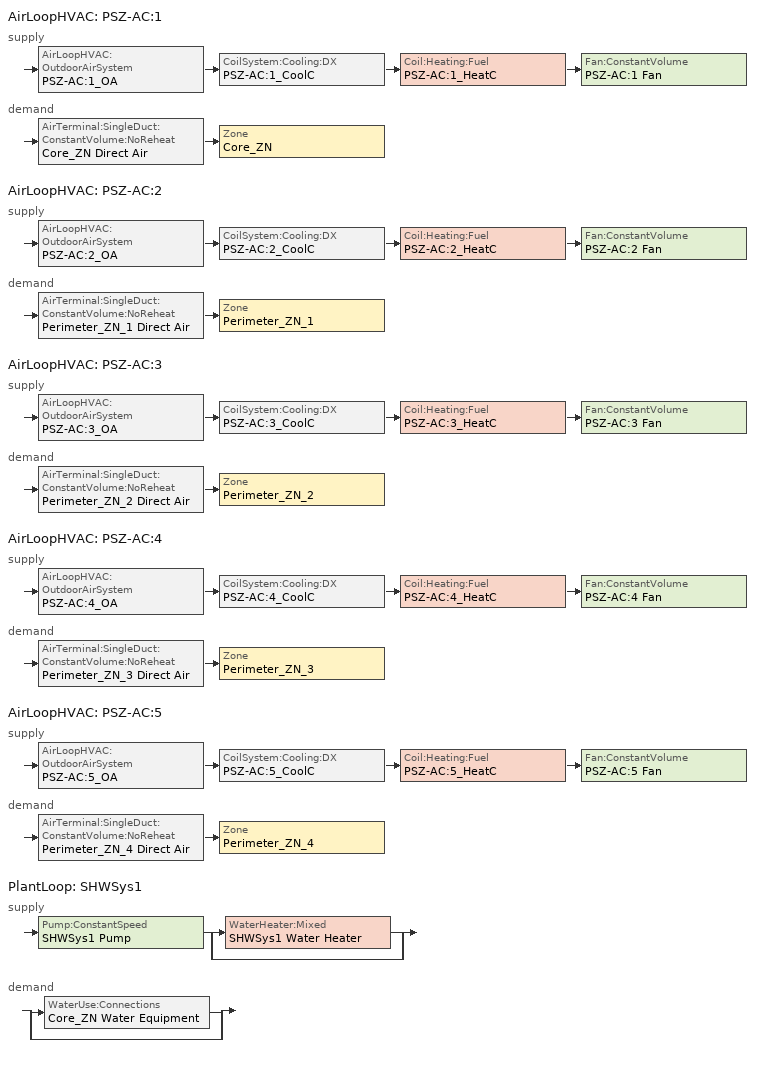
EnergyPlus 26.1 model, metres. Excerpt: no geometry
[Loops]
AirLoopHVAC 'PSZ-AC:1'
 supply: AirLoopHVAC:OutdoorAirSystem 'PSZ-AC:1_OA' > CoilSystem:Cooling:DX 'PSZ-AC:1_CoolC' > Coil:Heating:Fuel 'PSZ-AC:1_HeatC' > Fan:ConstantVolume 'PSZ-AC:1 Fan'
 demand: AirTerminal:SingleDuct:ConstantVolume:NoReheat 'Core_ZN Direct Air' > Zone 'Core_ZN'
AirLoopHVAC 'PSZ-AC:2'
 supply: AirLoopHVAC:OutdoorAirSystem 'PSZ-AC:2_OA' > CoilSystem:Cooling:DX 'PSZ-AC:2_CoolC' > Coil:Heating:Fuel 'PSZ-AC:2_HeatC' > Fan:ConstantVolume 'PSZ-AC:2 Fan'
 demand: AirTerminal:SingleDuct:ConstantVolume:NoReheat 'Perimeter_ZN_1 Direct Air' > Zone 'Perimeter_ZN_1'
AirLoopHVAC 'PSZ-AC:3'
 supply: AirLoopHVAC:OutdoorAirSystem 'PSZ-AC:3_OA' > CoilSystem:Cooling:DX 'PSZ-AC:3_CoolC' > Coil:Heating:Fuel 'PSZ-AC:3_HeatC' > Fan:ConstantVolume 'PSZ-AC:3 Fan'
 demand: AirTerminal:SingleDuct:ConstantVolume:NoReheat 'Perimeter_ZN_2 Direct Air' > Zone 'Perimeter_ZN_2'
AirLoopHVAC 'PSZ-AC:4'
 supply: AirLoopHVAC:OutdoorAirSystem 'PSZ-AC:4_OA' > CoilSystem:Cooling:DX 'PSZ-AC:4_CoolC' > Coil:Heating:Fuel 'PSZ-AC:4_HeatC' > Fan:ConstantVolume 'PSZ-AC:4 Fan'
 demand: AirTerminal:SingleDuct:ConstantVolume:NoReheat 'Perimeter_ZN_3 Direct Air' > Zone 'Perimeter_ZN_3'
AirLoopHVAC 'PSZ-AC:5'
 supply: AirLoopHVAC:OutdoorAirSystem 'PSZ-AC:5_OA' > CoilSystem:Cooling:DX 'PSZ-AC:5_CoolC' > Coil:Heating:Fuel 'PSZ-AC:5_HeatC' > Fan:ConstantVolume 'PSZ-AC:5 Fan'
 demand: AirTerminal:SingleDuct:ConstantVolume:NoReheat 'Perimeter_ZN_4 Direct Air' > Zone 'Perimeter_ZN_4'
PlantLoop 'SHWSys1'
 supply: Pump:ConstantSpeed 'SHWSys1 Pump' > split
  | WaterHeater:Mixed 'SHWSys1 Water Heater'
  | bypass
 demand: split
  | WaterUse:Connections 'Core_ZN Water Equipment'
  | bypass
[AirLoopHVAC] Design supply air flow rate=Autosize
PSZ-AC:1; PSZ-AC:2; PSZ-AC:3; PSZ-AC:4; PSZ-AC:5
[AirTerminal:SingleDuct:ConstantVolume:NoReheat] Availability schedule=ALWAYS_ON; Maximum air flow rate=Autosize
Core_ZN Direct Air; Perimeter_ZN_1 Direct Air; Perimeter_ZN_2 Direct Air; Perimeter_ZN_3 Direct Air; Perimeter_ZN_4 Direct Air
[Coil:Cooling:DX:SingleSpeed] 2023 rated evaporator fan power per volume flow rate=934.4; Availability schedule=ALWAYS_ON; Gross rated cooling cop=3.04924; Gross rated sensible heat ratio=Autosize; Gross rated total cooling capacity=Autosize; Rated air flow rate=Autosize
Name | Energy input ratio function of flow fraction curve | Energy input ratio function of temperature curve | Part load fraction correlation curve | Total cooling capacity function of flow fraction curve | Total cooling capacity function of temperature curve
PSZ-AC:1_CoolC DXCoil | PSZ-AC:1_CoolCLennoxStandard10Ton_TGA120S2B_EIRFFF | PSZ-AC:1_CoolCLennoxStandard10Ton_TGA120S2B_EIRFT | PSZ-AC:1_CoolCLennoxStandard10Ton_TGA120S2B_PLR | PSZ-AC:1_CoolCLennoxStandard10Ton_TGA120S2B_CapFF | PSZ-AC:1_CoolCLennoxStandard10Ton_TGA120S2B_CapFT
PSZ-AC:2_CoolC DXCoil | PSZ-AC:2_CoolCLennoxStandard10Ton_TGA120S2B_EIRFFF | PSZ-AC:2_CoolCLennoxStandard10Ton_TGA120S2B_EIRFT | PSZ-AC:2_CoolCLennoxStandard10Ton_TGA120S2B_PLR | PSZ-AC:2_CoolCLennoxStandard10Ton_TGA120S2B_CapFF | PSZ-AC:2_CoolCLennoxStandard10Ton_TGA120S2B_CapFT
PSZ-AC:3_CoolC DXCoil | PSZ-AC:3_CoolCLennoxStandard10Ton_TGA120S2B_EIRFFF | PSZ-AC:3_CoolCLennoxStandard10Ton_TGA120S2B_EIRFT | PSZ-AC:3_CoolCLennoxStandard10Ton_TGA120S2B_PLR | PSZ-AC:3_CoolCLennoxStandard10Ton_TGA120S2B_CapFF | PSZ-AC:3_CoolCLennoxStandard10Ton_TGA120S2B_CapFT
PSZ-AC:4_CoolC DXCoil | PSZ-AC:4_CoolCLennoxStandard10Ton_TGA120S2B_EIRFFF | PSZ-AC:4_CoolCLennoxStandard10Ton_TGA120S2B_EIRFT | PSZ-AC:4_CoolCLennoxStandard10Ton_TGA120S2B_PLR | PSZ-AC:4_CoolCLennoxStandard10Ton_TGA120S2B_CapFF | PSZ-AC:4_CoolCLennoxStandard10Ton_TGA120S2B_CapFT
PSZ-AC:5_CoolC DXCoil | PSZ-AC:5_CoolCLennoxStandard10Ton_TGA120S2B_EIRFFF | PSZ-AC:5_CoolCLennoxStandard10Ton_TGA120S2B_EIRFT | PSZ-AC:5_CoolCLennoxStandard10Ton_TGA120S2B_PLR | PSZ-AC:5_CoolCLennoxStandard10Ton_TGA120S2B_CapFF | PSZ-AC:5_CoolCLennoxStandard10Ton_TGA120S2B_CapFT
[Coil:Heating:Fuel] Availability schedule=ALWAYS_ON; Burner efficiency=0.8; Fuel type=NaturalGas; Nominal capacity=Autosize
PSZ-AC:1_HeatC; PSZ-AC:2_HeatC; PSZ-AC:3_HeatC; PSZ-AC:4_HeatC; PSZ-AC:5_HeatC
[CoilSystem:Cooling:DX] Availability schedule=ALWAYS_ON
Name | Cooling coil
PSZ-AC:1_CoolC | PSZ-AC:1_CoolC DXCoil
PSZ-AC:2_CoolC | PSZ-AC:2_CoolC DXCoil
PSZ-AC:3_CoolC | PSZ-AC:3_CoolC DXCoil
PSZ-AC:4_CoolC | PSZ-AC:4_CoolC DXCoil
PSZ-AC:5_CoolC | PSZ-AC:5_CoolC DXCoil
[ComponentCost:LineItem]
Name | Cost per each | Item | Line item type | Quantity | Cost per unit of output capacity
ElectricEquipment:Core_ZN:MiscPlug | 1 | Core_ZN | General | 1.2077
ElectricEquipment:Perimeter_ZN_1:MiscPlug | 1 | Perimeter_ZN_1 | General | 0.9155
ElectricEquipment:Perimeter_ZN_2:MiscPlug | 1 | Perimeter_ZN_2 | General | 0.5431
ElectricEquipment:Perimeter_ZN_3:MiscPlug | 1 | Perimeter_ZN_3 | General | 0.9155
ElectricEquipment:Perimeter_ZN_4:MiscPlug | 1 | Perimeter_ZN_4 | General | 0.5431
Infiltration:Perimeter_ZN_1 | 1 | Perimeter_ZN_1 | General | 0.0596
Infiltration:Perimeter_ZN_2 | 1 | Perimeter_ZN_2 | General | 0.0376
Infiltration:Perimeter_ZN_3 | 1 | Perimeter_ZN_3 | General | 0.0596
Infiltration:Perimeter_ZN_4 | 1 | Perimeter_ZN_4 | General | 0.0376
LIGHTING EQUIP:Core_ZN |  | Core_ZN | Lights |  | 1
LIGHTING EQUIP:Perimeter_ZN_1 |  | Perimeter_ZN_1 | Lights |  | 1
LIGHTING EQUIP:Perimeter_ZN_2 |  | Perimeter_ZN_2 | Lights |  | 1
LIGHTING EQUIP:Perimeter_ZN_3 |  | Perimeter_ZN_3 | Lights |  | 1
LIGHTING EQUIP:Perimeter_ZN_4 |  | Perimeter_ZN_4 | Lights |  | 1
People:Core_ZN | 1 | Core_ZN | General | 8.0516
People:Perimeter_ZN_1 | 1 | Perimeter_ZN_1 | General | 6.1036
People:Perimeter_ZN_2 | 1 | Perimeter_ZN_2 | General | 3.6207
People:Perimeter_ZN_3 | 1 | Perimeter_ZN_3 | General | 6.1036
People:Perimeter_ZN_4 | 1 | Perimeter_ZN_4 | General | 3.6207
[Controller:OutdoorAir] Economizer control action type=ModulateFlow; Economizer control type=NoEconomizer; Economizer maximum limit dry bulb temperature=28; Economizer maximum limit enthalpy=64000; Economizer minimum limit dry bulb temperature=0; Lockout type=NoLockout; Maximum outdoor air flow rate=Autosize; Minimum limit type=FixedMinimum; Minimum outdoor air flow rate=Autosize; Minimum outdoor air schedule=MinOA_Sched
PSZ-AC:1_OA_Controller; PSZ-AC:2_OA_Controller; PSZ-AC:3_OA_Controller; PSZ-AC:4_OA_Controller; PSZ-AC:5_OA_Controller
[DesignSpecification:OutdoorAir] Outdoor air flow per zone floor area=0; Outdoor air method=Flow/Zone
Name | Outdoor air flow per zone
SZ DSOA Core_ZN | 0.0805157
SZ DSOA Perimeter_ZN_1; SZ DSOA Perimeter_ZN_3 | 0.0610361
SZ DSOA Perimeter_ZN_2; SZ DSOA Perimeter_ZN_4 | 0.0362074
[Fan:ConstantVolume] Availability schedule=HVACOperationSchd; End use subcategory=Fan Energy; Fan total efficiency=0.263678; Maximum flow rate=Autosize; Motor efficiency=0.825; Motor in airstream fraction=1; Pressure rise=500
PSZ-AC:1 Fan; PSZ-AC:2 Fan; PSZ-AC:3 Fan; PSZ-AC:4 Fan; PSZ-AC:5 Fan
[PlantEquipmentList]
SHWSys1 Equipment List: SHWSys1 Water Heater, WaterHeater:Mixed
[PlantEquipmentOperation:HeatingLoad]
SHWSys1 Operation Scheme: Load range 1 lower limit=0; Load range 1 upper limit=1e+15; Range 1 equipment list=SHWSys1 Equipment List
[PlantEquipmentOperationSchemes]
SHWSys1 Loop Operation Scheme List: Control scheme 1=SHWSys1 Operation Scheme; Control scheme 1 schedule=PlantOnSched
[PlantLoop]
SHWSys1: Fluid type=Water; Load distribution scheme=Optimal; Maximum loop flow rate=Autosize; Maximum loop temperature=60; Minimum loop flow rate=0; Minimum loop temperature=10; Plant equipment operation scheme=SHWSys1 Loop Operation Scheme List; Plant loop volume=Autocalculate
[Pump:ConstantSpeed]
SHWSys1 Pump: Design flow rate=Autosize; Design power consumption=Autosize; Design pump head=0.001; Fraction of motor inefficiencies to fluid stream=0; Motor efficiency=1; Pump control type=Intermittent
[SetpointManager:MixedAir] Control variable=Temperature
Name | Setpoint node or nodelist
PSZ-AC:1_CoolC SAT Manager | PSZ-AC:1_CoolC-PSZ-AC:1_HeatCNode
PSZ-AC:1_HeatC MixedAir Manager | PSZ-AC:1_HeatC-PSZ-AC:1 FanNode
PSZ-AC:1_OAMixed Air Temp Manager | PSZ-AC:1_OA-PSZ-AC:1_CoolCNode
PSZ-AC:2_CoolC SAT Manager | PSZ-AC:2_CoolC-PSZ-AC:2_HeatCNode
PSZ-AC:2_HeatC MixedAir Manager | PSZ-AC:2_HeatC-PSZ-AC:2 FanNode
PSZ-AC:2_OAMixed Air Temp Manager | PSZ-AC:2_OA-PSZ-AC:2_CoolCNode
PSZ-AC:3_CoolC SAT Manager | PSZ-AC:3_CoolC-PSZ-AC:3_HeatCNode
PSZ-AC:3_HeatC MixedAir Manager | PSZ-AC:3_HeatC-PSZ-AC:3 FanNode
PSZ-AC:3_OAMixed Air Temp Manager | PSZ-AC:3_OA-PSZ-AC:3_CoolCNode
PSZ-AC:4_CoolC SAT Manager | PSZ-AC:4_CoolC-PSZ-AC:4_HeatCNode
PSZ-AC:4_HeatC MixedAir Manager | PSZ-AC:4_HeatC-PSZ-AC:4 FanNode
PSZ-AC:4_OAMixed Air Temp Manager | PSZ-AC:4_OA-PSZ-AC:4_CoolCNode
PSZ-AC:5_CoolC SAT Manager | PSZ-AC:5_CoolC-PSZ-AC:5_HeatCNode
PSZ-AC:5_HeatC MixedAir Manager | PSZ-AC:5_HeatC-PSZ-AC:5 FanNode
PSZ-AC:5_OAMixed Air Temp Manager | PSZ-AC:5_OA-PSZ-AC:5_CoolCNode
[SetpointManager:Scheduled]
SHWSys1 Loop Setpoint Manager: Control variable=Temperature; Schedule=SHWSys1-Loop-Temp-Schedule; Setpoint node or nodelist=SHWSys1 Supply Outlet Node
[SetpointManager:SingleZone:Reheat] Control variable=Temperature; Maximum supply air temperature=50; Minimum supply air temperature=10
Name | Control zone | Setpoint node or nodelist
SupAirTemp MngrCore_ZN | Core_ZN | PSZ-AC:1 Supply Equipment Outlet Node
SupAirTemp MngrPerimeter_ZN_1 | Perimeter_ZN_1 | PSZ-AC:2 Supply Equipment Outlet Node
SupAirTemp MngrPerimeter_ZN_2 | Perimeter_ZN_2 | PSZ-AC:3 Supply Equipment Outlet Node
SupAirTemp MngrPerimeter_ZN_3 | Perimeter_ZN_3 | PSZ-AC:4 Supply Equipment Outlet Node
SupAirTemp MngrPerimeter_ZN_4 | Perimeter_ZN_4 | PSZ-AC:5 Supply Equipment Outlet Node
[Sizing:Plant]
SHWSys1: Design loop exit temperature=60; Loop design temperature difference=5; Loop type=Heating
[Sizing:System] 100 outdoor air in cooling=No; 100 outdoor air in heating=No; Central cooling capacity control method=VAV; Central cooling design supply air humidity ratio=0.0085; Central cooling design supply air temperature=12.8; Central heating design supply air humidity ratio=0.008; Central heating design supply air temperature=40; Central heating maximum system air flow ratio=0.3; Cooling design capacity=Autosize; Cooling design capacity method=CoolingDesignCapacity; Cooling supply air flow rate=0; Cooling supply air flow rate method=DesignDay; Design outdoor air flow rate=Autosize; Heating design capacity=Autosize; Heating design capacity method=HeatingDesignCapacity; Heating supply air flow rate=0; Heating supply air flow rate method=DesignDay; Precool design humidity ratio=0.008; Precool design temperature=12.8; Preheat design humidity ratio=0.008; Preheat design temperature=7; Type of load to size on=Sensible; Type of zone sum to use=NonCoincident; Zone maximum outdoor air fraction=1
PSZ-AC:1; PSZ-AC:2; PSZ-AC:3; PSZ-AC:4; PSZ-AC:5
[Sizing:Zone] Account for dedicated outdoor air system=No; Cooling design air flow method=DesignDay; Cooling design air flow rate=0; Cooling minimum air flow=0; Cooling minimum air flow fraction=0; Dedicated outdoor air high setpoint temperature for design=Autosize; Dedicated outdoor air low setpoint temperature for design=Autosize; Dedicated outdoor air system control strategy=NeutralSupplyAir; Heating design air flow method=DesignDay; Heating design air flow rate=0; Zone cooling design supply air humidity ratio=0.0085; Zone cooling design supply air temperature=14; Zone cooling design supply air temperature input method=SupplyAirTemperature; Zone cooling sizing factor=0; Zone heating design supply air humidity ratio=0.008; Zone heating design supply air temperature=40; Zone heating design supply air temperature input method=SupplyAirTemperature; Zone heating sizing factor=0
Name | Design specification outdoor air object
Core_ZN | SZ DSOA Core_ZN
Perimeter_ZN_1 | SZ DSOA Perimeter_ZN_1
Perimeter_ZN_2 | SZ DSOA Perimeter_ZN_2
Perimeter_ZN_3 | SZ DSOA Perimeter_ZN_3
Perimeter_ZN_4 | SZ DSOA Perimeter_ZN_4
[ThermostatSetpoint:DualSetpoint] Cooling setpoint temperature schedule=ClgSetP_Sch; Heating setpoint temperature schedule=HtgSetP_Sch
Core_ZN DualSPSched; Perimeter_ZN_1 DualSPSched; Perimeter_ZN_2 DualSPSched; Perimeter_ZN_3 DualSPSched; Perimeter_ZN_4 DualSPSched
[WaterHeater:Mixed]
SHWSys1 Water Heater: Ambient temperature indicator=Schedule; Ambient temperature schedule=SHWSys1 Water Heater Ambient Temperature Schedule Name; Deadband temperature difference=2; Heater control type=Cycle; Heater fuel type=NaturalGas; Heater maximum capacity=845000; Heater thermal efficiency=0.8; Indirect water heating recovery time=1.5; Maximum temperature limit=82.2222; Off cycle loss coefficient to ambient temperature=6; Off cycle parasitic fuel consumption rate=20; Off cycle parasitic fuel type=NaturalGas; Off cycle parasitic heat fraction to tank=0.8; On cycle loss coefficient to ambient temperature=6; On cycle parasitic fuel type=NaturalGas; Setpoint temperature schedule=SHWSys1 Water Heater Setpoint Temperature Schedule Name; Source side design flow rate=Autosize; Source side effectiveness=1; Tank volume=0.1514; Use side design flow rate=Autosize; Use side effectiveness=1
[WaterUse:Connections]
Core_ZN Water Equipment: Water use equipment name 1=Core_ZN Water Equipment
[WaterUse:Equipment]
Core_ZN Water Equipment: Zone=Core_ZN; Flow rate fraction schedule=BLDG_SWH_SCH; Hot water supply temperature schedule=Core_ZN Water Equipment Hot Supply Temp Sched; Latent fraction schedule=Core_ZN Water Equipment Latent fract sched; Peak flow rate=3.15444e-06; Sensible fraction schedule=Core_ZN Water Equipment Sensible fract sched; Target temperature schedule=Core_ZN Water Equipment Temp Sched
[ZoneControl:Thermostat] Control type schedule=Dual Zone Control Type Sched
Name | Zone or zonelist | Control 1
Core_ZN Thermostat | Core_ZN | Core_ZN DualSPSched
Perimeter_ZN_1 Thermostat | Perimeter_ZN_1 | Perimeter_ZN_1 DualSPSched
Perimeter_ZN_2 Thermostat | Perimeter_ZN_2 | Perimeter_ZN_2 DualSPSched
Perimeter_ZN_3 Thermostat | Perimeter_ZN_3 | Perimeter_ZN_3 DualSPSched
Perimeter_ZN_4 Thermostat | Perimeter_ZN_4 | Perimeter_ZN_4 DualSPSched
[Zone equipment]
Core_ZN: Core_ZN Direct Air
Perimeter_ZN_1: Perimeter_ZN_1 Direct Air
Perimeter_ZN_2: Perimeter_ZN_2 Direct Air
Perimeter_ZN_3: Perimeter_ZN_3 Direct Air
Perimeter_ZN_4: Perimeter_ZN_4 Direct Air
[Curve:Biquadratic] Input unit type for x=Temperature; Input unit type for y=Temperature; Maximum value of x=22; Maximum value of y=46; Minimum value of x=17; Minimum value of y=18; Output unit type=Dimensionless
Name | Coefficient1 constant | Coefficient2 x | Coefficient3 x 2 | Coefficient4 y | Coefficient5 y 2 | Coefficient6 x y
PSZ-AC:1_CoolCLennoxStandard10Ton_TGA120S2B_CapFT; PSZ-AC:2_CoolCLennoxStandard10Ton_TGA120S2B_CapFT; PSZ-AC:3_CoolCLennoxStandard10Ton_TGA120S2B_CapFT; PSZ-AC:4_CoolCLennoxStandard10Ton_TGA120S2B_CapFT; PSZ-AC:5_CoolCLennoxStandard10Ton_TGA120S2B_CapFT | 0.42415 | 0.04426 | -0.00042 | 0.00333 | -8e-05 | -0.00021
PSZ-AC:1_CoolCLennoxStandard10Ton_TGA120S2B_EIRFT; PSZ-AC:2_CoolCLennoxStandard10Ton_TGA120S2B_EIRFT; PSZ-AC:3_CoolCLennoxStandard10Ton_TGA120S2B_EIRFT; PSZ-AC:4_CoolCLennoxStandard10Ton_TGA120S2B_EIRFT; PSZ-AC:5_CoolCLennoxStandard10Ton_TGA120S2B_EIRFT | 1.23649 | -0.02431 | 0.00057 | -0.01434 | 0.00063 | -0.00038
[Curve:Quadratic]
Name | Maximum value of x | Minimum value of x | Coefficient1 constant | Coefficient2 x | Coefficient3 x 2
PSZ-AC:1_CoolCLennoxStandard10Ton_TGA120S2B_CapFF; PSZ-AC:2_CoolCLennoxStandard10Ton_TGA120S2B_CapFF; PSZ-AC:3_CoolCLennoxStandard10Ton_TGA120S2B_CapFF; PSZ-AC:4_CoolCLennoxStandard10Ton_TGA120S2B_CapFF; PSZ-AC:5_CoolCLennoxStandard10Ton_TGA120S2B_CapFF | 1.13877 | 0.75918 | 0.77136 | 0.34053 | -0.11088
PSZ-AC:1_CoolCLennoxStandard10Ton_TGA120S2B_EIRFFF; PSZ-AC:2_CoolCLennoxStandard10Ton_TGA120S2B_EIRFFF; PSZ-AC:3_CoolCLennoxStandard10Ton_TGA120S2B_EIRFFF; PSZ-AC:4_CoolCLennoxStandard10Ton_TGA120S2B_EIRFFF; PSZ-AC:5_CoolCLennoxStandard10Ton_TGA120S2B_EIRFFF | 1.13877 | 0.75918 | 1.2055 | -0.32953 | 0.12308
PSZ-AC:1_CoolCLennoxStandard10Ton_TGA120S2B_PLR; PSZ-AC:2_CoolCLennoxStandard10Ton_TGA120S2B_PLR; PSZ-AC:3_CoolCLennoxStandard10Ton_TGA120S2B_PLR; PSZ-AC:4_CoolCLennoxStandard10Ton_TGA120S2B_PLR; PSZ-AC:5_CoolCLennoxStandard10Ton_TGA120S2B_PLR | 1 | 0 | 0.771 | 0.229 | 0
[Schedule:Compact]
ALWAYS_ON; MinOA_Sched; PlantOnSched: Through: 12/31, For: AllDays, Until: 24:00, 1
BLDG_SWH_SCH: Through: 12/31, For: Weekdays SummerDesignDay, Until: 05:00, 0.05, Until: 06:00, 0.08, Until: 07:00, 0.07, Until: 08:00, 0.19, Until: 09:00, 0.35, Until: 10:00, 0.38, Until: 11:00, 0.39, Until: 12:00, 0.47, Until: 13:00, 0.57, Until: 14:00, 0.54, Until: 15:00, 0.34, Until: 16:00, 0.33, Until: 17:00, 0.44, Until: 18:00, 0.26, Until: 19:00, 0.21, Until: 20:00, 0.15, Until: 21:00, 0.17, Until: 22:00, 0.08, Until: 24:00, 0.05, For: Saturday WinterDesignDay, Until: 05:00, 0.05, Until: 06:00, 0.08, Until: 07:00, 0.07, Until: 08:00, 0.11, Until: 09:00, 0.15, Until: 10:00, 0.21, Until: 11:00, 0.19, Until: 12:00, 0.23, Until: 13:00, 0.2, Until: 14:00, 0.19, Until: 15:00, 0.15, Until: 16:00, 0.13, Until: 17:00, 0.14, Until: 21:00, 0.07, Until: 22:00, 0.09, Until: 24:00, 0.05, For: Sunday Holidays AllOtherDays, Until: 05:00, 0.04, Until: 06:00, 0.07, Until: 11:00, 0.04, Until: 13:00, 0.06, Until: 14:00, 0.09, Until: 15:00, 0.06, Until: 21:00, 0.04, Until: 22:00, 0.07, Until: 24:00, 0.04
CLGSETP_SCH: Through: 12/31, For: Weekdays SummerDesignDay, Until: 06:00, 30, Until: 22:00, 24, Until: 24:00, 30, For: Saturday, Until: 06:00, 30, Until: 18:00, 24, Until: 24:00, 30, For WinterDesignDay, Until: 24:00, 30, For: Sunday Holidays AllOtherDays, Until: 24:00, 30
Core_ZN Water Equipment Hot Supply Temp Sched: Through: 12/31, For: AllDays, Until: 24:00, 55
Core_ZN Water Equipment Latent fract sched: Through: 12/31, For: AllDays, Until: 24:00, 0.05
Core_ZN Water Equipment Sensible fract sched: Through: 12/31, For: AllDays, Until: 24:00, 0.2
Core_ZN Water Equipment Temp Sched: Through: 12/31, For: AllDays, Until: 24:00, 48.8
Dual Zone Control Type Sched: Through: 12/31, For: AllDays, Until: 24:00, 4
HTGSETP_SCH: Through: 12/31, For: Weekdays WinterDesignDay, Until: 05:00, 15.6, Until: 19:00, 21, Until: 24:00, 13, For SummerDesignDay, Until: 24:00, 15.6, For: Saturday, Until: 06:00, 15.6, Until: 17:00, 21, Until: 24:00, 15.6, For: Sunday Holidays AllOtherDays, Until: 24:00, 15.6
HVACOperationSchd: Through: 12/31, For: Weekdays SummerDesignDay, Until: 06:00, 0, Until: 22:00, 1, Until: 24:00, 0, For: Saturday WinterDesignDay, Until: 06:00, 0, Until: 18:00, 1, Until: 24:00, 0, For: Sunday Holidays AllOtherDays, Until: 24:00, 0
SHWSys1 Water Heater Ambient Temperature Schedule Name: Through: 12/31, For: AllDays, Until: 24:00, 22
SHWSys1 Water Heater Setpoint Temperature Schedule Name; SHWSys1-Loop-Temp-Schedule: Through: 12/31, For: AllDays, Until: 24:00, 60
